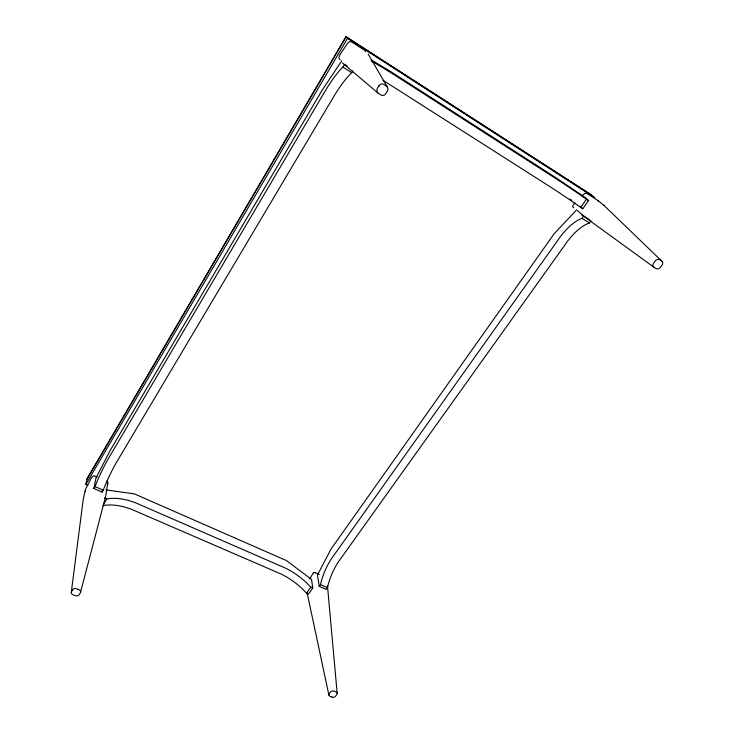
<?xml version="1.0" encoding="UTF-8"?>
<svg xmlns="http://www.w3.org/2000/svg" width="734" height="734" viewBox="0 0 734 734"><rect width="100%" height="100%" fill="white"/><g stroke="black" fill="none" stroke-linecap="round" stroke-linejoin="round"><path stroke-width="1.1" d="M80.474 592.503L105.788 495.854L107.815 482.357A2.496 2.349 -18.9 0 0 106.623 481.155M97.2 477.027L95.108 476.109A2.523 2.376 -17 0 0 92.906 476.183L91.576 477.467L85.483 489.339L85.456 491.67M71.271 592.375L83.226 499.441L85.227 490.119M341.76 60.849L322.235 90.034L110.577 449.749L96.007 477.917L93.879 488.523L102.109 492.101L102.503 489.973M87.933 485.385L85.832 484.468L87.08 478.678L345.953 36.7L590.631 194.427L594.65 197.63L347.512 38.379L345.953 36.7M107.981 483.66L107.705 484.523M309.638 579.016L313.381 572.814M86.942 479.311L346.09 36.847L591.072 194.776M85.832 484.468L347.512 38.379M93.879 488.523L95.016 486.587A34.718 5.377 -64.4 0 1 110.329 455.337L322.409 95.677A40.581 7.101 -60.4 0 1 342.925 67.097L344.503 64.418L347.164 66.097M102.109 492.101L103.255 490.174A34.617 5.652 -64.5 0 1 118.495 458.998L331.098 101.035A40.443 7.459 -60.3 0 1 351.779 72.694L352.834 70.914M103.402 504.717L106.834 498.992A46.811 24.974 30 0 1 135.607 502.818L285.407 568.07A44.279 22.497 36.2 0 1 310.757 587.2L312.767 588.072L308.509 594.054L306.5 593.191A44.159 22.754 36.2 0 0 281.232 574.089L131.606 509.341A46.682 25.25 29.9 0 0 102.824 505.671M306.5 593.191L310.757 587.2M580.677 207.383L586.494 199.198L588.604 200.556L582.796 208.722L580.677 207.383A51.931 2.908 33.9 0 0 550.032 186.702L391.057 85.419A55.417 3.294 33.3 0 0 382.919 80.364M591.044 220.695L589.393 222.989A36.801 16.047 -56.3 0 0 564.74 245.211L340.741 558.592A31.874 12.469 -67.1 0 0 327.483 587.723L326.254 589.43L319.235 586.383L320.464 584.668A31.966 12.276 -67 0 1 333.777 555.473L557.51 240.752A36.911 15.809 -56.4 0 1 582.053 218.347L583.704 216.044L577.41 210.575M576.621 209.887L554.234 233.678L331.071 548.995L317.492 574.961L319.235 586.383M575.025 202.933L573.236 204.869L572.804 206.511A2.688 2.184 -15.8 0 0 573.694 207.823M581.732 195.905L584.961 193.336A2.752 2.23 -17.3 0 1 587.264 193.629L597.632 200.309A2.725 2.193 -17.3 0 1 598.449 201.437M105.953 489.908L134.386 493.89L286.517 560.602L311.528 579.447L312.767 588.072M331.97 697.098L330.126 696.364A2.697 2.046 -10.6 0 1 329.245 693.602L330.383 692.089A2.707 2.055 -10.7 0 1 334.089 691.125L335.924 691.868A2.697 2.046 -10.8 0 1 336.787 694.63L335.649 696.135A2.697 2.046 -10.7 0 1 331.961 697.098M104.494 497.982L106.834 498.992M95.016 486.587L103.255 490.174M320.464 584.668L327.483 587.723M315.299 572.694L319.235 574.428M371.422 59.94L391.396 72.024L552.885 175.747L583.163 196.116L588.604 200.556M654.031 267.314L655.976 268.534A3.367 2.798 -41.7 0 0 660.371 267.387L662.004 265.231A3.376 2.808 -41.9 0 0 662.554 262.166L662.453 261.946A3.376 2.808 -41.9 0 0 661.628 261.056L659.692 259.818A3.376 2.808 -41.9 0 0 656.609 259.836L656.352 259.983A3.376 2.808 -41.9 0 0 655.279 260.965L653.645 263.13A3.367 2.798 -41.8 0 0 654.031 267.314L581.686 214.787M583.704 216.044L589.209 219.53M342.925 67.097L351.779 72.694M582.053 218.347L589.393 222.989M569.914 199.088L571.795 200.364M603.825 205.245L662.013 261.359M597.797 200.428L604.165 205.511M377.973 93.035L342.503 62.94M579.741 206.126L582.796 208.722M368.174 54.068L387.405 87.126M328.878 695.015L307.179 593.109M327.483 585.943L337.181 693.401M313.381 572.823A2.285 2.074 -44.5 0 1 315.299 572.694M365.633 51.738A2.872 2.743 11.7 0 0 364.449 50.123L351.981 42.095A2.908 2.789 17.8 0 0 349.457 41.774L347.769 43.012L339.356 55.564L338.97 58.032A2.853 2.716 18.1 0 0 340.172 59.628M586.494 199.198A52.096 2.413 33.8 0 0 555.721 178.5L396.608 76.354A55.61 2.725 33.3 0 0 371.257 60.977M72.602 589.842L71.556 591.576A3.028 2.395 3.1 0 0 72.987 594.797L75.207 595.669A3.028 2.385 3 0 0 79.235 594.623L80.29 592.889A3.028 2.395 3 0 0 78.868 589.668L76.648 588.787A3.028 2.395 3.1 0 0 72.602 589.842M378.973 85.768L377.404 88.346A3.716 3.532 -67.6 0 0 378.46 93.411L380.882 94.934A3.716 3.523 -67 0 0 385.79 93.658L387.359 91.089A3.725 3.523 -67.3 0 0 386.323 86.025L383.9 84.483A3.725 3.532 -68 0 0 378.973 85.768"/></g></svg>
